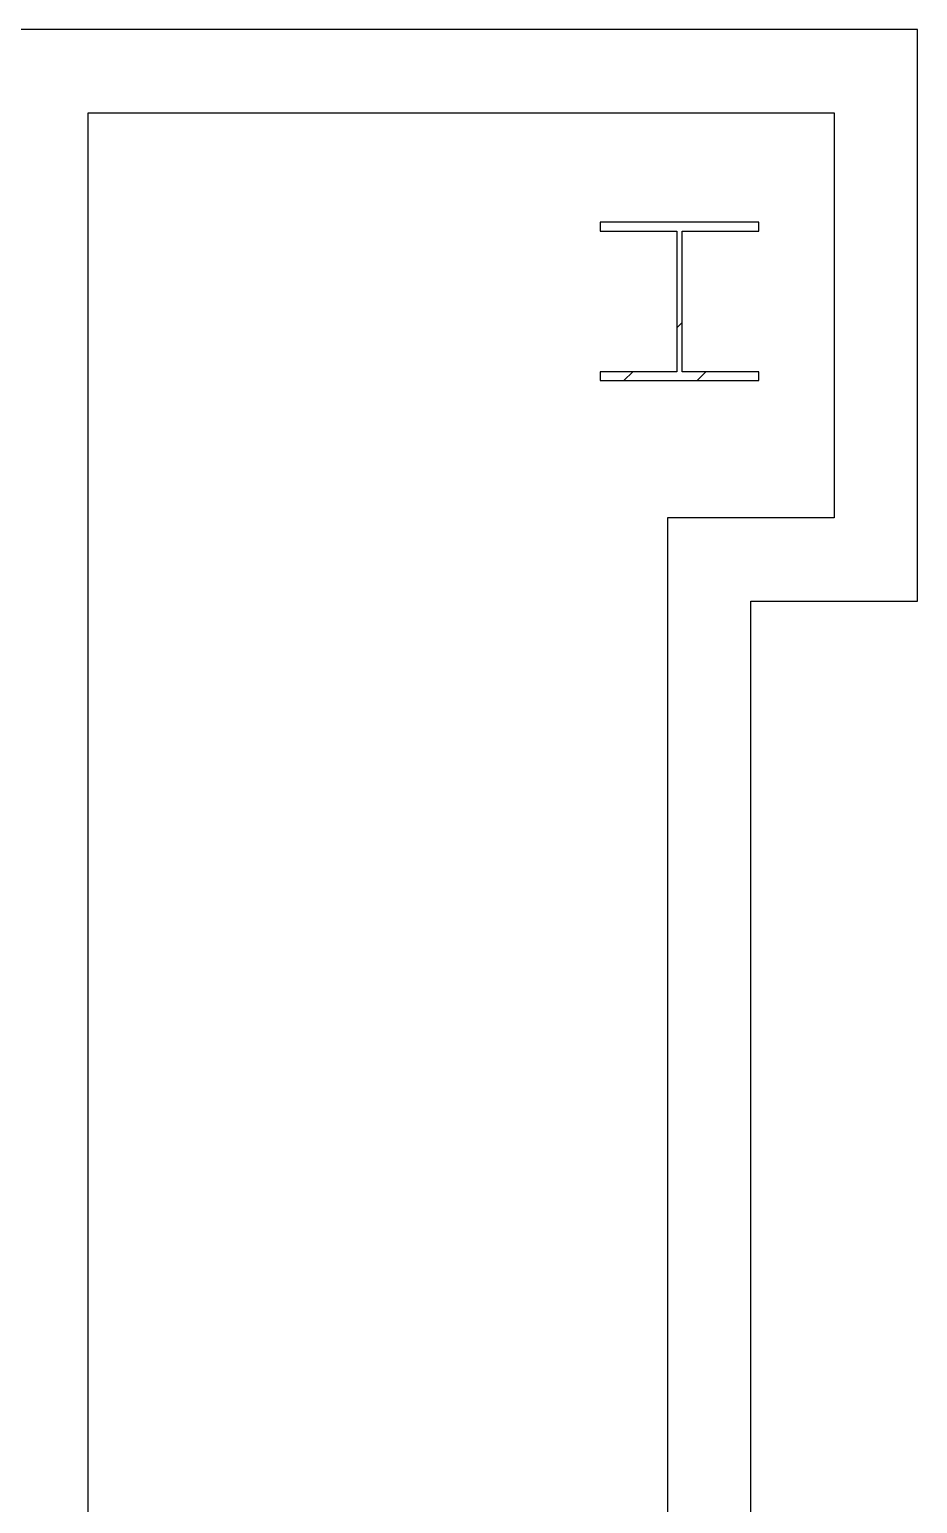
# Model space of a CAD drawing. Header units: inches. Extents: x -59 to 5673, y -29 to 4422.
# Drawn here: x 1952.1 to 2008.1, y 3287.4 to 3380.2 of the extents above; entities that cross this region are included whole.
import ezdxf

# ---------------------------------------------------------------- set-up
doc = ezdxf.new("R2010")
doc.units = ezdxf.units.IN
doc.header["$LTSCALE"] = 96
doc.header["$MEASUREMENT"] = 0
doc.layers.add('A-COLS', color=5, linetype='Continuous')
doc.layers.add('A-WALL-FULL', color=6, linetype='Continuous')
pattern_1 = [(0, (0, 0), (30.72, 7.68), [1.267, -21.773, 1.267, -21.773, -122.88]), (0, (0, 0), (30.72, 7.68), [-46.08, 1.267, -44.813, 1.267, -21.773, -53.76]), (0, (0, 0), (30.72, 7.68), [-115.2, 1.267, -14.093, 1.267, -37.133]), (120, (11.52, 3.84), (-22.011075, 22.7643), [1.267, -21.773, 1.267, -21.773, -122.88]), (120, (11.52, 3.84), (-22.011075, 22.7643), [-46.08, 1.267, -44.813, 1.267, -21.773, -53.76]), (120, (11.52, 3.84), (-22.011075, 22.7643), [-115.2, 1.267, -14.093, 1.267, -37.133]), (240, (15.36, 19.2), (-8.708925, -30.4443), [1.267, -21.773, 1.267, -21.773, -122.88]), (240, (15.36, 19.2), (-8.708925, -30.4443), [-46.08, 1.267, -44.813, 1.267, -21.773, -53.76]), (240, (15.36, 19.2), (-8.708925, -30.4443), [-115.2, 1.267, -14.093, 1.267, -37.133])]

msp = doc.modelspace()

# ---------------------------------------------------------------- hatches: boundary and pattern name
at = {"layer": 'A-COLS'}
h = msp.add_hatch(dxfattribs=at)
h.set_pattern_fill('FP_18', color=256, angle=180, style=0, pattern_type=2)
h.set_pattern_definition([(45, (-0.0003, 0.0002), (-9.503515, 9.503515), []), (45, (-0.0003, 14.4), (-9.503515, 9.503515), [])])
h.paths.add_polyline_path([(1998.078, 3358.087), (1998.078, 3358.646), (1993.248, 3358.646), (1993.248, 3367.509), (1998.078, 3367.509), (1998.078, 3368.067), (1988.078, 3368.067), (1988.078, 3367.509), (1992.908, 3367.509), (1992.908, 3358.646), (1988.078, 3358.646), (1988.078, 3358.087)], flags=0)
at = {"layer": 'A-WALL-FULL', "lineweight": 9}
h = msp.add_hatch(dxfattribs=at)
h.set_pattern_fill('FP_19', color=256, style=0, pattern_type=2)
h.set_pattern_definition(pattern_1)
h.paths.add_polyline_path([(2008.078, 3344.827), (2008.078, 3380.202), (2007.453, 3380.202), (2007.453, 3344.827)], flags=0)
h = msp.add_hatch(dxfattribs=at)
h.set_pattern_fill('FP_19', color=256, style=0, pattern_type=2)
h.set_pattern_definition(pattern_1)
h.paths.add_polyline_path([(2007.453, 3345.452), (2007.453, 3379.577), (2006.828, 3379.577), (2006.828, 3345.452)], flags=0)
h = msp.add_hatch(dxfattribs=at)
h.set_pattern_fill('FP_29', color=256, angle=-90, style=0, pattern_type=2)
h.set_pattern_definition([(270, (-153807.04, 75731.39), (120, -2e-13), [96, 0, 0, 0]), (270, (-153807.04, 75743.87), (120, -2e-13), [96, 0, 0, 0]), (270, (-153807.04, 75745.87), (120, -2e-13), [96, 0, 0, 0]), (270, (-153807.04, 75747.87), (120, -2e-13), [96, 0, 0, 0]), (270, (-153807.04, 75749.87), (120, -2e-13), [96, 0, 0, 0]), (270, (-153807.04, 75751.87), (120, -2e-13), [96, 0, 0, 0]), (270, (-153807.04, 75753.87), (120, -2e-13), [96, 0, 0, 0]), (270, (-153807.04, 75744.87), (120, -2e-13), [96, 0, 0, 0]), (270, (-153807.04, 75746.87), (120, -2e-13), [96, 0, 0, 0]), (270, (-153807.04, 75748.87), (120, -2e-13), [96, 0, 0, 0]), (270, (-153807.04, 75750.87), (120, -2e-13), [96, 0, 0, 0]), (270, (-153807.04, 75752.87), (120, -2e-13), [96, 0, 0, 0]), (270, (-153807.04, 75754.87), (120, -2e-13), [96, 0, 0, 0]), (270, (-153807.04, 75744.39), (120, -2e-13), [96, 0, 0, 0]), (270, (-153807.04, 75746.39), (120, -2e-13), [96, 0, 0, 0]), (270, (-153807.04, 75748.39), (120, -2e-13), [96, 0, 0, 0]), (270, (-153807.04, 75750.39), (120, -2e-13), [96, 0, 0, 0]), (270, (-153807.04, 75752.39), (120, -2e-13), [96, 0, 0, 0]), (270, (-153807.04, 75754.39), (120, -2e-13), [96, 0, 0, 0]), (270, (-153807.04, 75743.39), (120, -2e-13), [96, 0, 0, 0]), (270, (-153807.04, 75745.39), (120, -2e-13), [96, 0, 0, 0]), (270, (-153807.04, 75747.39), (120, -2e-13), [96, 0, 0, 0]), (270, (-153807.04, 75749.39), (120, -2e-13), [96, 0, 0, 0]), (270, (-153807.04, 75751.39), (120, -2e-13), [96, 0, 0, 0]), (270, (-153807.04, 75753.39), (120, -2e-13), [96, 0, 0, 0]), (270, (-153807.04, 75755.39), (120, -2e-13), [96, 0, 0, 0]), (270, (-153807.04, 75767.87), (120, -2e-13), [96, 0, 0, 0]), (270, (-153807.04, 75769.87), (120, -2e-13), [96, 0, 0, 0]), (270, (-153807.04, 75771.87), (120, -2e-13), [96, 0, 0, 0]), (270, (-153807.04, 75773.87), (120, -2e-13), [96, 0, 0, 0]), (270, (-153807.04, 75775.87), (120, -2e-13), [96, 0, 0, 0]), (270, (-153807.04, 75777.87), (120, -2e-13), [96, 0, 0, 0]), (270, (-153807.04, 75791.87), (120, -2e-13), [96, 0, 0, 0]), (270, (-153807.04, 75793.87), (120, -2e-13), [96, 0, 0, 0]), (270, (-153807.04, 75795.87), (120, -2e-13), [96, 0, 0, 0]), (270, (-153807.04, 75797.87), (120, -2e-13), [96, 0, 0, 0]), (270, (-153807.04, 75799.87), (120, -2e-13), [96, 0, 0, 0]), (270, (-153807.04, 75801.87), (120, -2e-13), [96, 0, 0, 0]), (270, (-153807.04, 75803.87), (120, -2e-13), [96, 0, 0, 0]), (270, (-153807.04, 75805.87), (120, -2e-13), [96, 0, 0, 0]), (270, (-153807.04, 75807.87), (120, -2e-13), [96, 0, 0, 0]), (270, (-153807.04, 75809.87), (120, -2e-13), [96, 0, 0, 0]), (270, (-153807.04, 75811.87), (120, -2e-13), [96, 0, 0, 0]), (270, (-153807.04, 75813.87), (120, -2e-13), [96, 0, 0, 0]), (270, (-153807.04, 75815.87), (120, -2e-13), [96, 0, 0, 0]), (270, (-153807.04, 75817.87), (120, -2e-13), [96, 0, 0, 0]), (270, (-153807.04, 75819.87), (120, -2e-13), [96, 0, 0, 0]), (270, (-153807.04, 75821.87), (120, -2e-13), [96, 0, 0, 0]), (270, (-153807.04, 75823.87), (120, -2e-13), [96, 0, 0, 0]), (270, (-153807.04, 75825.87), (120, -2e-13), [96, 0, 0, 0]), (270, (-153807.04, 75827.87), (120, -2e-13), [96, 0, 0, 0]), (270, (-153807.04, 75829.87), (120, -2e-13), [96, 0, 0, 0]), (270, (-153807.04, 75831.87), (120, -2e-13), [96, 0, 0, 0]), (270, (-153807.04, 75833.87), (120, -2e-13), [96, 0, 0, 0]), (270, (-153807.04, 75835.87), (120, -2e-13), [96, 0, 0, 0]), (270, (-153807.04, 75837.87), (120, -2e-13), [96, 0, 0, 0]), (270, (-153807.04, 75839.87), (120, -2e-13), [96, 0, 0, 0]), (270, (-153807.04, 75841.87), (120, -2e-13), [96, 0, 0, 0]), (270, (-153807.04, 75843.87), (120, -2e-13), [96, 0, 0, 0]), (270, (-153807.04, 75845.87), (120, -2e-13), [96, 0, 0, 0]), (270, (-153807.04, 75847.87), (120, -2e-13), [96, 0, 0, 0]), (270, (-153807.04, 75849.87), (120, -2e-13), [96, 0, 0, 0]), (270, (-153807.04, 75768.87), (120, -2e-13), [96, 0, 0, 0]), (270, (-153807.04, 75770.87), (120, -2e-13), [96, 0, 0, 0]), (270, (-153807.04, 75772.87), (120, -2e-13), [96, 0, 0, 0]), (270, (-153807.04, 75774.87), (120, -2e-13), [96, 0, 0, 0]), (270, (-153807.04, 75776.87), (120, -2e-13), [96, 0, 0, 0]), (270, (-153807.04, 75778.87), (120, -2e-13), [96, 0, 0, 0]), (270, (-153807.04, 75792.87), (120, -2e-13), [96, 0, 0, 0]), (270, (-153807.04, 75794.87), (120, -2e-13), [96, 0, 0, 0]), (270, (-153807.04, 75796.87), (120, -2e-13), [96, 0, 0, 0]), (270, (-153807.04, 75798.87), (120, -2e-13), [96, 0, 0, 0]), (270, (-153807.04, 75800.87), (120, -2e-13), [96, 0, 0, 0]), (270, (-153807.04, 75802.87), (120, -2e-13), [96, 0, 0, 0]), (270, (-153807.04, 75804.87), (120, -2e-13), [96, 0, 0, 0]), (270, (-153807.04, 75806.87), (120, -2e-13), [96, 0, 0, 0]), (270, (-153807.04, 75808.87), (120, -2e-13), [96, 0, 0, 0]), (270, (-153807.04, 75810.87), (120, -2e-13), [96, 0, 0, 0]), (270, (-153807.04, 75812.87), (120, -2e-13), [96, 0, 0, 0]), (270, (-153807.04, 75814.87), (120, -2e-13), [96, 0, 0, 0]), (270, (-153807.04, 75816.87), (120, -2e-13), [96, 0, 0, 0]), (270, (-153807.04, 75818.87), (120, -2e-13), [96, 0, 0, 0]), (270, (-153807.04, 75820.87), (120, -2e-13), [96, 0, 0, 0]), (270, (-153807.04, 75822.87), (120, -2e-13), [96, 0, 0, 0]), (270, (-153807.04, 75824.87), (120, -2e-13), [96, 0, 0, 0]), (270, (-153807.04, 75826.87), (120, -2e-13), [96, 0, 0, 0]), (270, (-153807.04, 75828.87), (120, -2e-13), [96, 0, 0, 0]), (270, (-153807.04, 75830.87), (120, -2e-13), [96, 0, 0, 0]), (270, (-153807.04, 75832.87), (120, -2e-13), [96, 0, 0, 0]), (270, (-153807.04, 75834.87), (120, -2e-13), [96, 0, 0, 0]), (270, (-153807.04, 75836.87), (120, -2e-13), [96, 0, 0, 0]), (270, (-153807.04, 75838.87), (120, -2e-13), [96, 0, 0, 0]), (270, (-153807.04, 75840.87), (120, -2e-13), [96, 0, 0, 0]), (270, (-153807.04, 75842.87), (120, -2e-13), [96, 0, 0, 0]), (270, (-153807.04, 75844.87), (120, -2e-13), [96, 0, 0, 0]), (270, (-153807.04, 75846.87), (120, -2e-13), [96, 0, 0, 0]), (270, (-153807.04, 75848.87), (120, -2e-13), [96, 0, 0, 0]), (270, (-153807.04, 75850.87), (120, -2e-13), [96, 0, 0, 0]), (270, (-153807.04, 75768.39), (120, -2e-13), [96, 0, 0, 0]), (270, (-153807.04, 75770.39), (120, -2e-13), [96, 0, 0, 0]), (270, (-153807.04, 75772.39), (120, -2e-13), [96, 0, 0, 0]), (270, (-153807.04, 75774.39), (120, -2e-13), [96, 0, 0, 0]), (270, (-153807.04, 75776.39), (120, -2e-13), [96, 0, 0, 0]), (270, (-153807.04, 75778.39), (120, -2e-13), [96, 0, 0, 0]), (270, (-153807.04, 75792.39), (120, -2e-13), [96, 0, 0, 0]), (270, (-153807.04, 75794.39), (120, -2e-13), [96, 0, 0, 0]), (270, (-153807.04, 75796.39), (120, -2e-13), [96, 0, 0, 0]), (270, (-153807.04, 75798.39), (120, -2e-13), [96, 0, 0, 0]), (270, (-153807.04, 75800.39), (120, -2e-13), [96, 0, 0, 0]), (270, (-153807.04, 75802.39), (120, -2e-13), [96, 0, 0, 0]), (270, (-153807.04, 75804.39), (120, -2e-13), [96, 0, 0, 0]), (270, (-153807.04, 75806.39), (120, -2e-13), [96, 0, 0, 0]), (270, (-153807.04, 75808.39), (120, -2e-13), [96, 0, 0, 0]), (270, (-153807.04, 75810.39), (120, -2e-13), [96, 0, 0, 0]), (270, (-153807.04, 75812.39), (120, -2e-13), [96, 0, 0, 0]), (270, (-153807.04, 75814.39), (120, -2e-13), [96, 0, 0, 0]), (270, (-153807.04, 75816.39), (120, -2e-13), [96, 0, 0, 0]), (270, (-153807.04, 75818.39), (120, -2e-13), [96, 0, 0, 0]), (270, (-153807.04, 75820.39), (120, -2e-13), [96, 0, 0, 0]), (270, (-153807.04, 75822.39), (120, -2e-13), [96, 0, 0, 0]), (270, (-153807.04, 75824.39), (120, -2e-13), [96, 0, 0, 0]), (270, (-153807.04, 75826.39), (120, -2e-13), [96, 0, 0, 0]), (270, (-153807.04, 75828.39), (120, -2e-13), [96, 0, 0, 0]), (270, (-153807.04, 75830.39), (120, -2e-13), [96, 0, 0, 0]), (270, (-153807.04, 75832.39), (120, -2e-13), [96, 0, 0, 0]), (270, (-153807.04, 75834.39), (120, -2e-13), [96, 0, 0, 0]), (270, (-153807.04, 75836.39), (120, -2e-13), [96, 0, 0, 0]), (270, (-153807.04, 75838.39), (120, -2e-13), [96, 0, 0, 0]), (270, (-153807.04, 75840.39), (120, -2e-13), [96, 0, 0, 0]), (270, (-153807.04, 75842.39), (120, -2e-13), [96, 0, 0, 0]), (270, (-153807.04, 75844.39), (120, -2e-13), [96, 0, 0, 0]), (270, (-153807.04, 75846.39), (120, -2e-13), [96, 0, 0, 0]), (270, (-153807.04, 75848.39), (120, -2e-13), [96, 0, 0, 0]), (270, (-153807.04, 75850.39), (120, -2e-13), [96, 0, 0, 0]), (270, (-153807.04, 75767.39), (120, -2e-13), [96, 0, 0, 0]), (270, (-153807.04, 75769.39), (120, -2e-13), [96, 0, 0, 0]), (270, (-153807.04, 75771.39), (120, -2e-13), [96, 0, 0, 0]), (270, (-153807.04, 75773.39), (120, -2e-13), [96, 0, 0, 0]), (270, (-153807.04, 75775.39), (120, -2e-13), [96, 0, 0, 0]), (270, (-153807.04, 75777.39), (120, -2e-13), [96, 0, 0, 0]), (270, (-153807.04, 75779.39), (120, -2e-13), [96, 0, 0, 0]), (270, (-153807.04, 75791.39), (120, -2e-13), [96, 0, 0, 0]), (270, (-153807.04, 75793.39), (120, -2e-13), [96, 0, 0, 0]), (270, (-153807.04, 75795.39), (120, -2e-13), [96, 0, 0, 0]), (270, (-153807.04, 75797.39), (120, -2e-13), [96, 0, 0, 0]), (270, (-153807.04, 75799.39), (120, -2e-13), [96, 0, 0, 0]), (270, (-153807.04, 75801.39), (120, -2e-13), [96, 0, 0, 0]), (270, (-153807.04, 75803.39), (120, -2e-13), [96, 0, 0, 0]), (270, (-153807.04, 75805.39), (120, -2e-13), [96, 0, 0, 0]), (270, (-153807.04, 75807.39), (120, -2e-13), [96, 0, 0, 0]), (270, (-153807.04, 75809.39), (120, -2e-13), [96, 0, 0, 0]), (270, (-153807.04, 75811.39), (120, -2e-13), [96, 0, 0, 0]), (270, (-153807.04, 75813.39), (120, -2e-13), [96, 0, 0, 0]), (270, (-153807.04, 75815.39), (120, -2e-13), [96, 0, 0, 0]), (270, (-153807.04, 75817.39), (120, -2e-13), [96, 0, 0, 0]), (270, (-153807.04, 75819.39), (120, -2e-13), [96, 0, 0, 0]), (270, (-153807.04, 75821.39), (120, -2e-13), [96, 0, 0, 0]), (270, (-153807.04, 75823.39), (120, -2e-13), [96, 0, 0, 0]), (270, (-153807.04, 75825.39), (120, -2e-13), [96, 0, 0, 0]), (270, (-153807.04, 75827.39), (120, -2e-13), [96, 0, 0, 0]), (270, (-153807.04, 75829.39), (120, -2e-13), [96, 0, 0, 0]), (270, (-153807.04, 75831.39), (120, -2e-13), [96, 0, 0, 0]), (270, (-153807.04, 75833.39), (120, -2e-13), [96, 0, 0, 0]), (270, (-153807.04, 75835.39), (120, -2e-13), [96, 0, 0, 0]), (270, (-153807.04, 75837.39), (120, -2e-13), [96, 0, 0, 0]), (270, (-153807.04, 75839.39), (120, -2e-13), [96, 0, 0, 0]), (270, (-153807.04, 75755.39), (120, -2e-13), [96, 0, 0, 0]), (270, (-153807.04, 75841.39), (120, -2e-13), [96, 0, 0, 0]), (270, (-153807.04, 75843.39), (120, -2e-13), [96, 0, 0, 0]), (270, (-153807.04, 75845.39), (120, -2e-13), [96, 0, 0, 0]), (270, (-153807.04, 75847.39), (120, -2e-13), [96, 0, 0, 0]), (270, (-153807.04, 75849.39), (120, -2e-13), [96, 0, 0, 0]), (270, (-153807.04, 75851.39), (120, -2e-13), [96, 0, 0, 0])])
h.paths.add_polyline_path([(1955.828, 3375.952), (2003.828, 3375.952), (2003.828, 3378.952), (1954.828, 3378.952), (1954.828, 3375.952)], flags=0)
h = msp.add_hatch(dxfattribs=at)
h.set_pattern_fill('FP_32', color=256, angle=270, style=0, pattern_type=2)
h.set_pattern_definition([(180, (81075.54, 155179.16), (4e-13, -120), [96, 0, 0, 0]), (180, (81088.03, 155179.16), (4e-13, -120), [96, 0, 0, 0]), (180, (81090.03, 155179.16), (4e-13, -120), [96, 0, 0, 0]), (180, (81092.03, 155179.16), (4e-13, -120), [96, 0, 0, 0]), (180, (81094.03, 155179.16), (4e-13, -120), [96, 0, 0, 0]), (180, (81096.03, 155179.16), (4e-13, -120), [96, 0, 0, 0]), (180, (81098.03, 155179.16), (4e-13, -120), [96, 0, 0, 0]), (180, (81089.03, 155179.16), (4e-13, -120), [96, 0, 0, 0]), (180, (81091.03, 155179.16), (4e-13, -120), [96, 0, 0, 0]), (180, (81093.03, 155179.16), (4e-13, -120), [96, 0, 0, 0]), (180, (81095.03, 155179.16), (4e-13, -120), [96, 0, 0, 0]), (180, (81097.03, 155179.16), (4e-13, -120), [96, 0, 0, 0]), (180, (81099.03, 155179.16), (4e-13, -120), [96, 0, 0, 0]), (180, (81088.54, 155179.16), (4e-13, -120), [96, 0, 0, 0]), (180, (81090.54, 155179.16), (4e-13, -120), [96, 0, 0, 0]), (180, (81092.54, 155179.16), (4e-13, -120), [96, 0, 0, 0]), (180, (81094.54, 155179.16), (4e-13, -120), [96, 0, 0, 0]), (180, (81096.54, 155179.16), (4e-13, -120), [96, 0, 0, 0]), (180, (81098.54, 155179.16), (4e-13, -120), [96, 0, 0, 0]), (180, (81087.54, 155179.16), (4e-13, -120), [96, 0, 0, 0]), (180, (81089.54, 155179.16), (4e-13, -120), [96, 0, 0, 0]), (180, (81091.54, 155179.16), (4e-13, -120), [96, 0, 0, 0]), (180, (81093.54, 155179.16), (4e-13, -120), [96, 0, 0, 0]), (180, (81095.54, 155179.16), (4e-13, -120), [96, 0, 0, 0]), (180, (81097.54, 155179.16), (4e-13, -120), [96, 0, 0, 0]), (180, (81099.54, 155179.16), (4e-13, -120), [96, 0, 0, 0]), (180, (81112.03, 155179.16), (4e-13, -120), [96, 0, 0, 0]), (180, (81114.03, 155179.16), (4e-13, -120), [96, 0, 0, 0]), (180, (81116.03, 155179.16), (4e-13, -120), [96, 0, 0, 0]), (180, (81118.03, 155179.16), (4e-13, -120), [96, 0, 0, 0]), (180, (81120.03, 155179.16), (4e-13, -120), [96, 0, 0, 0]), (180, (81122.03, 155179.16), (4e-13, -120), [96, 0, 0, 0]), (180, (81136.03, 155179.16), (4e-13, -120), [96, 0, 0, 0]), (180, (81138.03, 155179.16), (4e-13, -120), [96, 0, 0, 0]), (180, (81140.03, 155179.16), (4e-13, -120), [96, 0, 0, 0]), (180, (81142.03, 155179.16), (4e-13, -120), [96, 0, 0, 0]), (180, (81144.03, 155179.16), (4e-13, -120), [96, 0, 0, 0]), (180, (81146.03, 155179.16), (4e-13, -120), [96, 0, 0, 0]), (180, (81148.03, 155179.16), (4e-13, -120), [96, 0, 0, 0]), (180, (81150.03, 155179.16), (4e-13, -120), [96, 0, 0, 0]), (180, (81152.03, 155179.16), (4e-13, -120), [96, 0, 0, 0]), (180, (81154.03, 155179.16), (4e-13, -120), [96, 0, 0, 0]), (180, (81156.03, 155179.16), (4e-13, -120), [96, 0, 0, 0]), (180, (81158.03, 155179.16), (4e-13, -120), [96, 0, 0, 0]), (180, (81160.03, 155179.16), (4e-13, -120), [96, 0, 0, 0]), (180, (81162.03, 155179.16), (4e-13, -120), [96, 0, 0, 0]), (180, (81164.03, 155179.16), (4e-13, -120), [96, 0, 0, 0]), (180, (81166.03, 155179.16), (4e-13, -120), [96, 0, 0, 0]), (180, (81168.03, 155179.16), (4e-13, -120), [96, 0, 0, 0]), (180, (81170.03, 155179.16), (4e-13, -120), [96, 0, 0, 0]), (180, (81172.03, 155179.16), (4e-13, -120), [96, 0, 0, 0]), (180, (81174.03, 155179.16), (4e-13, -120), [96, 0, 0, 0]), (180, (81176.03, 155179.16), (4e-13, -120), [96, 0, 0, 0]), (180, (81178.03, 155179.16), (4e-13, -120), [96, 0, 0, 0]), (180, (81180.03, 155179.16), (4e-13, -120), [96, 0, 0, 0]), (180, (81182.03, 155179.16), (4e-13, -120), [96, 0, 0, 0]), (180, (81184.03, 155179.16), (4e-13, -120), [96, 0, 0, 0]), (180, (81186.03, 155179.16), (4e-13, -120), [96, 0, 0, 0]), (180, (81188.03, 155179.16), (4e-13, -120), [96, 0, 0, 0]), (180, (81190.03, 155179.16), (4e-13, -120), [96, 0, 0, 0]), (180, (81192.03, 155179.16), (4e-13, -120), [96, 0, 0, 0]), (180, (81194.03, 155179.16), (4e-13, -120), [96, 0, 0, 0]), (180, (81113.03, 155179.16), (4e-13, -120), [96, 0, 0, 0]), (180, (81115.03, 155179.16), (4e-13, -120), [96, 0, 0, 0]), (180, (81117.03, 155179.16), (4e-13, -120), [96, 0, 0, 0]), (180, (81119.03, 155179.16), (4e-13, -120), [96, 0, 0, 0]), (180, (81121.03, 155179.16), (4e-13, -120), [96, 0, 0, 0]), (180, (81123.03, 155179.16), (4e-13, -120), [96, 0, 0, 0]), (180, (81137.03, 155179.16), (4e-13, -120), [96, 0, 0, 0]), (180, (81139.03, 155179.16), (4e-13, -120), [96, 0, 0, 0]), (180, (81141.03, 155179.16), (4e-13, -120), [96, 0, 0, 0]), (180, (81143.03, 155179.16), (4e-13, -120), [96, 0, 0, 0]), (180, (81145.03, 155179.16), (4e-13, -120), [96, 0, 0, 0]), (180, (81147.03, 155179.16), (4e-13, -120), [96, 0, 0, 0]), (180, (81149.03, 155179.16), (4e-13, -120), [96, 0, 0, 0]), (180, (81151.03, 155179.16), (4e-13, -120), [96, 0, 0, 0]), (180, (81153.03, 155179.16), (4e-13, -120), [96, 0, 0, 0]), (180, (81155.03, 155179.16), (4e-13, -120), [96, 0, 0, 0]), (180, (81157.03, 155179.16), (4e-13, -120), [96, 0, 0, 0]), (180, (81159.03, 155179.16), (4e-13, -120), [96, 0, 0, 0]), (180, (81161.03, 155179.16), (4e-13, -120), [96, 0, 0, 0]), (180, (81163.03, 155179.16), (4e-13, -120), [96, 0, 0, 0]), (180, (81165.03, 155179.16), (4e-13, -120), [96, 0, 0, 0]), (180, (81167.03, 155179.16), (4e-13, -120), [96, 0, 0, 0]), (180, (81169.03, 155179.16), (4e-13, -120), [96, 0, 0, 0]), (180, (81171.03, 155179.16), (4e-13, -120), [96, 0, 0, 0]), (180, (81173.03, 155179.16), (4e-13, -120), [96, 0, 0, 0]), (180, (81175.03, 155179.16), (4e-13, -120), [96, 0, 0, 0]), (180, (81177.03, 155179.16), (4e-13, -120), [96, 0, 0, 0]), (180, (81179.03, 155179.16), (4e-13, -120), [96, 0, 0, 0]), (180, (81181.03, 155179.16), (4e-13, -120), [96, 0, 0, 0]), (180, (81183.03, 155179.16), (4e-13, -120), [96, 0, 0, 0]), (180, (81185.03, 155179.16), (4e-13, -120), [96, 0, 0, 0]), (180, (81187.03, 155179.16), (4e-13, -120), [96, 0, 0, 0]), (180, (81189.03, 155179.16), (4e-13, -120), [96, 0, 0, 0]), (180, (81191.03, 155179.16), (4e-13, -120), [96, 0, 0, 0]), (180, (81193.03, 155179.16), (4e-13, -120), [96, 0, 0, 0]), (180, (81195.03, 155179.16), (4e-13, -120), [96, 0, 0, 0]), (180, (81112.54, 155179.16), (4e-13, -120), [96, 0, 0, 0]), (180, (81114.54, 155179.16), (4e-13, -120), [96, 0, 0, 0]), (180, (81116.54, 155179.16), (4e-13, -120), [96, 0, 0, 0]), (180, (81118.54, 155179.16), (4e-13, -120), [96, 0, 0, 0]), (180, (81120.54, 155179.16), (4e-13, -120), [96, 0, 0, 0]), (180, (81122.54, 155179.16), (4e-13, -120), [96, 0, 0, 0]), (180, (81136.54, 155179.16), (4e-13, -120), [96, 0, 0, 0]), (180, (81138.54, 155179.16), (4e-13, -120), [96, 0, 0, 0]), (180, (81140.54, 155179.16), (4e-13, -120), [96, 0, 0, 0]), (180, (81142.54, 155179.16), (4e-13, -120), [96, 0, 0, 0]), (180, (81144.54, 155179.16), (4e-13, -120), [96, 0, 0, 0]), (180, (81146.54, 155179.16), (4e-13, -120), [96, 0, 0, 0]), (180, (81148.54, 155179.16), (4e-13, -120), [96, 0, 0, 0]), (180, (81150.54, 155179.16), (4e-13, -120), [96, 0, 0, 0]), (180, (81152.54, 155179.16), (4e-13, -120), [96, 0, 0, 0]), (180, (81154.54, 155179.16), (4e-13, -120), [96, 0, 0, 0]), (180, (81156.54, 155179.16), (4e-13, -120), [96, 0, 0, 0]), (180, (81158.54, 155179.16), (4e-13, -120), [96, 0, 0, 0]), (180, (81160.54, 155179.16), (4e-13, -120), [96, 0, 0, 0]), (180, (81162.54, 155179.16), (4e-13, -120), [96, 0, 0, 0]), (180, (81164.54, 155179.16), (4e-13, -120), [96, 0, 0, 0]), (180, (81166.54, 155179.16), (4e-13, -120), [96, 0, 0, 0]), (180, (81168.54, 155179.16), (4e-13, -120), [96, 0, 0, 0]), (180, (81170.54, 155179.16), (4e-13, -120), [96, 0, 0, 0]), (180, (81172.54, 155179.16), (4e-13, -120), [96, 0, 0, 0]), (180, (81174.54, 155179.16), (4e-13, -120), [96, 0, 0, 0]), (180, (81176.54, 155179.16), (4e-13, -120), [96, 0, 0, 0]), (180, (81178.54, 155179.16), (4e-13, -120), [96, 0, 0, 0]), (180, (81180.54, 155179.16), (4e-13, -120), [96, 0, 0, 0]), (180, (81182.54, 155179.16), (4e-13, -120), [96, 0, 0, 0]), (180, (81184.54, 155179.16), (4e-13, -120), [96, 0, 0, 0]), (180, (81186.54, 155179.16), (4e-13, -120), [96, 0, 0, 0]), (180, (81188.54, 155179.16), (4e-13, -120), [96, 0, 0, 0]), (180, (81190.54, 155179.16), (4e-13, -120), [96, 0, 0, 0]), (180, (81192.54, 155179.16), (4e-13, -120), [96, 0, 0, 0]), (180, (81194.54, 155179.16), (4e-13, -120), [96, 0, 0, 0]), (180, (81111.54, 155179.16), (4e-13, -120), [96, 0, 0, 0]), (180, (81113.54, 155179.16), (4e-13, -120), [96, 0, 0, 0]), (180, (81115.54, 155179.16), (4e-13, -120), [96, 0, 0, 0]), (180, (81117.54, 155179.16), (4e-13, -120), [96, 0, 0, 0]), (180, (81119.54, 155179.16), (4e-13, -120), [96, 0, 0, 0]), (180, (81121.54, 155179.16), (4e-13, -120), [96, 0, 0, 0]), (180, (81123.54, 155179.16), (4e-13, -120), [96, 0, 0, 0]), (180, (81135.54, 155179.16), (4e-13, -120), [96, 0, 0, 0]), (180, (81137.54, 155179.16), (4e-13, -120), [96, 0, 0, 0]), (180, (81139.54, 155179.16), (4e-13, -120), [96, 0, 0, 0]), (180, (81141.54, 155179.16), (4e-13, -120), [96, 0, 0, 0]), (180, (81143.54, 155179.16), (4e-13, -120), [96, 0, 0, 0]), (180, (81145.54, 155179.16), (4e-13, -120), [96, 0, 0, 0]), (180, (81147.54, 155179.16), (4e-13, -120), [96, 0, 0, 0]), (180, (81149.54, 155179.16), (4e-13, -120), [96, 0, 0, 0]), (180, (81151.54, 155179.16), (4e-13, -120), [96, 0, 0, 0]), (180, (81153.54, 155179.16), (4e-13, -120), [96, 0, 0, 0]), (180, (81155.54, 155179.16), (4e-13, -120), [96, 0, 0, 0]), (180, (81157.54, 155179.16), (4e-13, -120), [96, 0, 0, 0]), (180, (81159.54, 155179.16), (4e-13, -120), [96, 0, 0, 0]), (180, (81161.54, 155179.16), (4e-13, -120), [96, 0, 0, 0]), (180, (81163.54, 155179.16), (4e-13, -120), [96, 0, 0, 0]), (180, (81165.54, 155179.16), (4e-13, -120), [96, 0, 0, 0]), (180, (81167.54, 155179.16), (4e-13, -120), [96, 0, 0, 0]), (180, (81169.54, 155179.16), (4e-13, -120), [96, 0, 0, 0]), (180, (81171.54, 155179.16), (4e-13, -120), [96, 0, 0, 0]), (180, (81173.54, 155179.16), (4e-13, -120), [96, 0, 0, 0]), (180, (81175.54, 155179.16), (4e-13, -120), [96, 0, 0, 0]), (180, (81177.54, 155179.16), (4e-13, -120), [96, 0, 0, 0]), (180, (81179.54, 155179.16), (4e-13, -120), [96, 0, 0, 0]), (180, (81181.54, 155179.16), (4e-13, -120), [96, 0, 0, 0]), (180, (81183.54, 155179.16), (4e-13, -120), [96, 0, 0, 0]), (180, (81099.54, 155179.16), (4e-13, -120), [96, 0, 0, 0]), (180, (81185.54, 155179.16), (4e-13, -120), [96, 0, 0, 0]), (180, (81187.54, 155179.16), (4e-13, -120), [96, 0, 0, 0]), (180, (81189.54, 155179.16), (4e-13, -120), [96, 0, 0, 0]), (180, (81191.54, 155179.16), (4e-13, -120), [96, 0, 0, 0]), (180, (81193.54, 155179.16), (4e-13, -120), [96, 0, 0, 0]), (180, (81195.54, 155179.16), (4e-13, -120), [96, 0, 0, 0])])
h.paths.add_polyline_path([(2003.828, 3348.452), (2006.828, 3348.452), (2006.828, 3378.952), (2003.828, 3378.952), (2003.828, 3349.452)], flags=0)
h = msp.add_hatch(dxfattribs=at)
h.set_pattern_fill('FP_21', color=256, style=0, pattern_type=2)
h.set_pattern_definition([(0, (0, 0), (15.36, 3.84), [1.267, -10.253, 1.267, -10.253, -61.44]), (0, (0, 0), (15.36, 3.84), [-23.04, 1.267, -21.773, 1.267, -10.253, -26.88]), (0, (0, 0), (15.36, 3.84), [-57.6, 1.267, -6.413, 1.267, -17.933]), (120, (5.76, 1.92), (-11.0055376, 11.3821502), [1.267, -10.253, 1.267, -10.253, -61.44]), (120, (5.76, 1.92), (-11.0055376, 11.3821502), [-23.04, 1.267, -21.773, 1.267, -10.253, -26.88]), (120, (5.76, 1.92), (-11.0055376, 11.3821502), [-57.6, 1.267, -6.413, 1.267, -17.933]), (240, (7.68, 9.6), (-4.3544624, -15.2221502), [1.267, -10.253, 1.267, -10.253, -61.44]), (240, (7.68, 9.6), (-4.3544624, -15.2221502), [-23.04, 1.267, -21.773, 1.267, -10.253, -26.88]), (240, (7.68, 9.6), (-4.3544624, -15.2221502), [-57.6, 1.267, -6.413, 1.267, -17.933])])
h.paths.add_polyline_path([(2002.828, 3349.452), (2003.828, 3349.452), (2003.828, 3375.952), (2002.828, 3375.952), (2002.828, 3359.203)], flags=0)
h = msp.add_hatch(dxfattribs=at)
h.set_pattern_fill('FP_31', color=256, angle=-90, style=0, pattern_type=2)
h.set_pattern_definition([(90, (160531.44, -79710.92), (-120, -2e-13), [96, 0, 0, 0]), (90, (160531.44, -79723.4), (-120, -2e-13), [96, 0, 0, 0]), (90, (160531.44, -79725.4), (-120, -2e-13), [96, 0, 0, 0]), (90, (160531.44, -79727.4), (-120, -2e-13), [96, 0, 0, 0]), (90, (160531.44, -79729.4), (-120, -2e-13), [96, 0, 0, 0]), (90, (160531.44, -79731.4), (-120, -2e-13), [96, 0, 0, 0]), (90, (160531.44, -79733.4), (-120, -2e-13), [96, 0, 0, 0]), (90, (160531.44, -79724.4), (-120, -2e-13), [96, 0, 0, 0]), (90, (160531.44, -79726.4), (-120, -2e-13), [96, 0, 0, 0]), (90, (160531.44, -79728.4), (-120, -2e-13), [96, 0, 0, 0]), (90, (160531.44, -79730.4), (-120, -2e-13), [96, 0, 0, 0]), (90, (160531.44, -79732.4), (-120, -2e-13), [96, 0, 0, 0]), (90, (160531.44, -79734.4), (-120, -2e-13), [96, 0, 0, 0]), (90, (160531.44, -79723.92), (-120, -2e-13), [96, 0, 0, 0]), (90, (160531.44, -79725.92), (-120, -2e-13), [96, 0, 0, 0]), (90, (160531.44, -79727.92), (-120, -2e-13), [96, 0, 0, 0]), (90, (160531.44, -79729.92), (-120, -2e-13), [96, 0, 0, 0]), (90, (160531.44, -79731.92), (-120, -2e-13), [96, 0, 0, 0]), (90, (160531.44, -79733.92), (-120, -2e-13), [96, 0, 0, 0]), (90, (160531.44, -79722.92), (-120, -2e-13), [96, 0, 0, 0]), (90, (160531.44, -79724.92), (-120, -2e-13), [96, 0, 0, 0]), (90, (160531.44, -79726.92), (-120, -2e-13), [96, 0, 0, 0]), (90, (160531.44, -79728.92), (-120, -2e-13), [96, 0, 0, 0]), (90, (160531.44, -79730.92), (-120, -2e-13), [96, 0, 0, 0]), (90, (160531.44, -79732.92), (-120, -2e-13), [96, 0, 0, 0]), (90, (160531.44, -79734.92), (-120, -2e-13), [96, 0, 0, 0]), (90, (160531.44, -79747.4), (-120, -2e-13), [96, 0, 0, 0]), (90, (160531.44, -79749.4), (-120, -2e-13), [96, 0, 0, 0]), (90, (160531.44, -79751.4), (-120, -2e-13), [96, 0, 0, 0]), (90, (160531.44, -79753.4), (-120, -2e-13), [96, 0, 0, 0]), (90, (160531.44, -79755.4), (-120, -2e-13), [96, 0, 0, 0]), (90, (160531.44, -79757.4), (-120, -2e-13), [96, 0, 0, 0]), (90, (160531.44, -79771.4), (-120, -2e-13), [96, 0, 0, 0]), (90, (160531.44, -79773.4), (-120, -2e-13), [96, 0, 0, 0]), (90, (160531.44, -79775.4), (-120, -2e-13), [96, 0, 0, 0]), (90, (160531.44, -79777.4), (-120, -2e-13), [96, 0, 0, 0]), (90, (160531.44, -79779.4), (-120, -2e-13), [96, 0, 0, 0]), (90, (160531.44, -79781.4), (-120, -2e-13), [96, 0, 0, 0]), (90, (160531.44, -79783.4), (-120, -2e-13), [96, 0, 0, 0]), (90, (160531.44, -79785.4), (-120, -2e-13), [96, 0, 0, 0]), (90, (160531.44, -79787.4), (-120, -2e-13), [96, 0, 0, 0]), (90, (160531.44, -79789.4), (-120, -2e-13), [96, 0, 0, 0]), (90, (160531.44, -79791.4), (-120, -2e-13), [96, 0, 0, 0]), (90, (160531.44, -79793.4), (-120, -2e-13), [96, 0, 0, 0]), (90, (160531.44, -79795.4), (-120, -2e-13), [96, 0, 0, 0]), (90, (160531.44, -79797.4), (-120, -2e-13), [96, 0, 0, 0]), (90, (160531.44, -79799.4), (-120, -2e-13), [96, 0, 0, 0]), (90, (160531.44, -79801.4), (-120, -2e-13), [96, 0, 0, 0]), (90, (160531.44, -79803.4), (-120, -2e-13), [96, 0, 0, 0]), (90, (160531.44, -79805.4), (-120, -2e-13), [96, 0, 0, 0]), (90, (160531.44, -79807.4), (-120, -2e-13), [96, 0, 0, 0]), (90, (160531.44, -79809.4), (-120, -2e-13), [96, 0, 0, 0]), (90, (160531.44, -79811.4), (-120, -2e-13), [96, 0, 0, 0]), (90, (160531.44, -79813.4), (-120, -2e-13), [96, 0, 0, 0]), (90, (160531.44, -79815.4), (-120, -2e-13), [96, 0, 0, 0]), (90, (160531.44, -79817.4), (-120, -2e-13), [96, 0, 0, 0]), (90, (160531.44, -79819.4), (-120, -2e-13), [96, 0, 0, 0]), (90, (160531.44, -79821.4), (-120, -2e-13), [96, 0, 0, 0]), (90, (160531.44, -79823.4), (-120, -2e-13), [96, 0, 0, 0]), (90, (160531.44, -79825.4), (-120, -2e-13), [96, 0, 0, 0]), (90, (160531.44, -79827.4), (-120, -2e-13), [96, 0, 0, 0]), (90, (160531.44, -79829.4), (-120, -2e-13), [96, 0, 0, 0]), (90, (160531.44, -79748.4), (-120, -2e-13), [96, 0, 0, 0]), (90, (160531.44, -79750.4), (-120, -2e-13), [96, 0, 0, 0]), (90, (160531.44, -79752.4), (-120, -2e-13), [96, 0, 0, 0]), (90, (160531.44, -79754.4), (-120, -2e-13), [96, 0, 0, 0]), (90, (160531.44, -79756.4), (-120, -2e-13), [96, 0, 0, 0]), (90, (160531.44, -79758.4), (-120, -2e-13), [96, 0, 0, 0]), (90, (160531.44, -79772.4), (-120, -2e-13), [96, 0, 0, 0]), (90, (160531.44, -79774.4), (-120, -2e-13), [96, 0, 0, 0]), (90, (160531.44, -79776.4), (-120, -2e-13), [96, 0, 0, 0]), (90, (160531.44, -79778.4), (-120, -2e-13), [96, 0, 0, 0]), (90, (160531.44, -79780.4), (-120, -2e-13), [96, 0, 0, 0]), (90, (160531.44, -79782.4), (-120, -2e-13), [96, 0, 0, 0]), (90, (160531.44, -79784.4), (-120, -2e-13), [96, 0, 0, 0]), (90, (160531.44, -79786.4), (-120, -2e-13), [96, 0, 0, 0]), (90, (160531.44, -79788.4), (-120, -2e-13), [96, 0, 0, 0]), (90, (160531.44, -79790.4), (-120, -2e-13), [96, 0, 0, 0]), (90, (160531.44, -79792.4), (-120, -2e-13), [96, 0, 0, 0]), (90, (160531.44, -79794.4), (-120, -2e-13), [96, 0, 0, 0]), (90, (160531.44, -79796.4), (-120, -2e-13), [96, 0, 0, 0]), (90, (160531.44, -79798.4), (-120, -2e-13), [96, 0, 0, 0]), (90, (160531.44, -79800.4), (-120, -2e-13), [96, 0, 0, 0]), (90, (160531.44, -79802.4), (-120, -2e-13), [96, 0, 0, 0]), (90, (160531.44, -79804.4), (-120, -2e-13), [96, 0, 0, 0]), (90, (160531.44, -79806.4), (-120, -2e-13), [96, 0, 0, 0]), (90, (160531.44, -79808.4), (-120, -2e-13), [96, 0, 0, 0]), (90, (160531.44, -79810.4), (-120, -2e-13), [96, 0, 0, 0]), (90, (160531.44, -79812.4), (-120, -2e-13), [96, 0, 0, 0]), (90, (160531.44, -79814.4), (-120, -2e-13), [96, 0, 0, 0]), (90, (160531.44, -79816.4), (-120, -2e-13), [96, 0, 0, 0]), (90, (160531.44, -79818.4), (-120, -2e-13), [96, 0, 0, 0]), (90, (160531.44, -79820.4), (-120, -2e-13), [96, 0, 0, 0]), (90, (160531.44, -79822.4), (-120, -2e-13), [96, 0, 0, 0]), (90, (160531.44, -79824.4), (-120, -2e-13), [96, 0, 0, 0]), (90, (160531.44, -79826.4), (-120, -2e-13), [96, 0, 0, 0]), (90, (160531.44, -79828.4), (-120, -2e-13), [96, 0, 0, 0]), (90, (160531.44, -79830.4), (-120, -2e-13), [96, 0, 0, 0]), (90, (160531.44, -79747.92), (-120, -2e-13), [96, 0, 0, 0]), (90, (160531.44, -79749.92), (-120, -2e-13), [96, 0, 0, 0]), (90, (160531.44, -79751.92), (-120, -2e-13), [96, 0, 0, 0]), (90, (160531.44, -79753.92), (-120, -2e-13), [96, 0, 0, 0]), (90, (160531.44, -79755.92), (-120, -2e-13), [96, 0, 0, 0]), (90, (160531.44, -79757.92), (-120, -2e-13), [96, 0, 0, 0]), (90, (160531.44, -79771.92), (-120, -2e-13), [96, 0, 0, 0]), (90, (160531.44, -79773.92), (-120, -2e-13), [96, 0, 0, 0]), (90, (160531.44, -79775.92), (-120, -2e-13), [96, 0, 0, 0]), (90, (160531.44, -79777.92), (-120, -2e-13), [96, 0, 0, 0]), (90, (160531.44, -79779.92), (-120, -2e-13), [96, 0, 0, 0]), (90, (160531.44, -79781.92), (-120, -2e-13), [96, 0, 0, 0]), (90, (160531.44, -79783.92), (-120, -2e-13), [96, 0, 0, 0]), (90, (160531.44, -79785.92), (-120, -2e-13), [96, 0, 0, 0]), (90, (160531.44, -79787.92), (-120, -2e-13), [96, 0, 0, 0]), (90, (160531.44, -79789.92), (-120, -2e-13), [96, 0, 0, 0]), (90, (160531.44, -79791.92), (-120, -2e-13), [96, 0, 0, 0]), (90, (160531.44, -79793.92), (-120, -2e-13), [96, 0, 0, 0]), (90, (160531.44, -79795.92), (-120, -2e-13), [96, 0, 0, 0]), (90, (160531.44, -79797.92), (-120, -2e-13), [96, 0, 0, 0]), (90, (160531.44, -79799.92), (-120, -2e-13), [96, 0, 0, 0]), (90, (160531.44, -79801.92), (-120, -2e-13), [96, 0, 0, 0]), (90, (160531.44, -79803.92), (-120, -2e-13), [96, 0, 0, 0]), (90, (160531.44, -79805.92), (-120, -2e-13), [96, 0, 0, 0]), (90, (160531.44, -79807.92), (-120, -2e-13), [96, 0, 0, 0]), (90, (160531.44, -79809.92), (-120, -2e-13), [96, 0, 0, 0]), (90, (160531.44, -79811.92), (-120, -2e-13), [96, 0, 0, 0]), (90, (160531.44, -79813.92), (-120, -2e-13), [96, 0, 0, 0]), (90, (160531.44, -79815.92), (-120, -2e-13), [96, 0, 0, 0]), (90, (160531.44, -79817.92), (-120, -2e-13), [96, 0, 0, 0]), (90, (160531.44, -79819.92), (-120, -2e-13), [96, 0, 0, 0]), (90, (160531.44, -79821.92), (-120, -2e-13), [96, 0, 0, 0]), (90, (160531.44, -79823.92), (-120, -2e-13), [96, 0, 0, 0]), (90, (160531.44, -79825.92), (-120, -2e-13), [96, 0, 0, 0]), (90, (160531.44, -79827.92), (-120, -2e-13), [96, 0, 0, 0]), (90, (160531.44, -79829.92), (-120, -2e-13), [96, 0, 0, 0]), (90, (160531.44, -79746.92), (-120, -2e-13), [96, 0, 0, 0]), (90, (160531.44, -79748.92), (-120, -2e-13), [96, 0, 0, 0]), (90, (160531.44, -79750.92), (-120, -2e-13), [96, 0, 0, 0]), (90, (160531.44, -79752.92), (-120, -2e-13), [96, 0, 0, 0]), (90, (160531.44, -79754.92), (-120, -2e-13), [96, 0, 0, 0]), (90, (160531.44, -79756.92), (-120, -2e-13), [96, 0, 0, 0]), (90, (160531.44, -79758.92), (-120, -2e-13), [96, 0, 0, 0]), (90, (160531.44, -79770.92), (-120, -2e-13), [96, 0, 0, 0]), (90, (160531.44, -79772.92), (-120, -2e-13), [96, 0, 0, 0]), (90, (160531.44, -79774.92), (-120, -2e-13), [96, 0, 0, 0]), (90, (160531.44, -79776.92), (-120, -2e-13), [96, 0, 0, 0]), (90, (160531.44, -79778.92), (-120, -2e-13), [96, 0, 0, 0]), (90, (160531.44, -79780.92), (-120, -2e-13), [96, 0, 0, 0]), (90, (160531.44, -79782.92), (-120, -2e-13), [96, 0, 0, 0]), (90, (160531.44, -79784.92), (-120, -2e-13), [96, 0, 0, 0]), (90, (160531.44, -79786.92), (-120, -2e-13), [96, 0, 0, 0]), (90, (160531.44, -79788.92), (-120, -2e-13), [96, 0, 0, 0]), (90, (160531.44, -79790.92), (-120, -2e-13), [96, 0, 0, 0]), (90, (160531.44, -79792.92), (-120, -2e-13), [96, 0, 0, 0]), (90, (160531.44, -79794.92), (-120, -2e-13), [96, 0, 0, 0]), (90, (160531.44, -79796.92), (-120, -2e-13), [96, 0, 0, 0]), (90, (160531.44, -79798.92), (-120, -2e-13), [96, 0, 0, 0]), (90, (160531.44, -79800.92), (-120, -2e-13), [96, 0, 0, 0]), (90, (160531.44, -79802.92), (-120, -2e-13), [96, 0, 0, 0]), (90, (160531.44, -79804.92), (-120, -2e-13), [96, 0, 0, 0]), (90, (160531.44, -79806.92), (-120, -2e-13), [96, 0, 0, 0]), (90, (160531.44, -79808.92), (-120, -2e-13), [96, 0, 0, 0]), (90, (160531.44, -79810.92), (-120, -2e-13), [96, 0, 0, 0]), (90, (160531.44, -79812.92), (-120, -2e-13), [96, 0, 0, 0]), (90, (160531.44, -79814.92), (-120, -2e-13), [96, 0, 0, 0]), (90, (160531.44, -79816.92), (-120, -2e-13), [96, 0, 0, 0]), (90, (160531.44, -79818.92), (-120, -2e-13), [96, 0, 0, 0]), (90, (160531.44, -79734.92), (-120, -2e-13), [96, 0, 0, 0]), (90, (160531.44, -79820.92), (-120, -2e-13), [96, 0, 0, 0]), (90, (160531.44, -79822.92), (-120, -2e-13), [96, 0, 0, 0]), (90, (160531.44, -79824.92), (-120, -2e-13), [96, 0, 0, 0]), (90, (160531.44, -79826.92), (-120, -2e-13), [96, 0, 0, 0]), (90, (160531.44, -79828.92), (-120, -2e-13), [96, 0, 0, 0]), (90, (160531.44, -79830.92), (-120, -2e-13), [96, 0, 0, 0])])
h.paths.add_polyline_path([(1993.328, 3345.452), (2006.828, 3345.452), (2006.828, 3348.452), (1993.328, 3348.452)], flags=0)
h = msp.add_hatch(dxfattribs=at)
h.set_pattern_fill('FP_19', color=256, style=0, pattern_type=2)
h.set_pattern_definition(pattern_1)
h.paths.add_polyline_path([(1996.953, 3344.827), (2007.453, 3344.827), (2007.453, 3345.452), (1996.328, 3345.452), (1996.328, 3344.827)], flags=0)
h = msp.add_hatch(dxfattribs=at)
h.set_pattern_fill('FP_19', color=256, style=0, pattern_type=2)
h.set_pattern_definition(pattern_1)
h.paths.add_polyline_path([(1997.578, 3344.202), (2008.078, 3344.202), (2008.078, 3344.827), (1996.953, 3344.827), (1996.953, 3344.202)], flags=0)

# ---------------------------------------------------------------- linework, layer by layer
at = {"layer": 'A-COLS'}
for p, q in [((1998.078, 3368.067), (1988.078, 3368.067)), ((1988.078, 3368.067), (1988.078, 3367.509)), ((1998.078, 3367.509), (1998.078, 3368.067)), ((1988.078, 3367.509), (1992.908, 3367.509)), ((1992.908, 3367.509), (1992.908, 3358.646)), ((1993.248, 3358.646), (1993.248, 3367.509)), ((1993.248, 3367.509), (1998.078, 3367.509)), ((1992.908, 3358.646), (1988.078, 3358.646)), ((1988.078, 3358.646), (1988.078, 3358.087)), ((1988.078, 3358.087), (1998.078, 3358.087)), ((1998.078, 3358.646), (1993.248, 3358.646)), ((1998.078, 3358.087), (1998.078, 3358.646))]:
    msp.add_line(p, q, dxfattribs=at)
at = {"layer": 'A-WALL-FULL'}
for p, q in [((2008.078, 3380.202), (1924.828, 3380.202)), ((2008.078, 3344.202), (2008.078, 3380.202)), ((1955.828, 3250.577), (1955.828, 3374.952)), ((1955.828, 3374.952), (2002.828, 3374.952)), ((2002.828, 3374.952), (2002.828, 3349.452)), ((1992.328, 3349.452), (1992.328, 3250.577)), ((2002.828, 3349.452), (1992.328, 3349.452)), ((1997.578, 3245.327), (1997.578, 3344.202)), ((1997.578, 3344.202), (2008.078, 3344.202))]:
    msp.add_line(p, q, dxfattribs=at)

doc.saveas('drawing.dxf')
